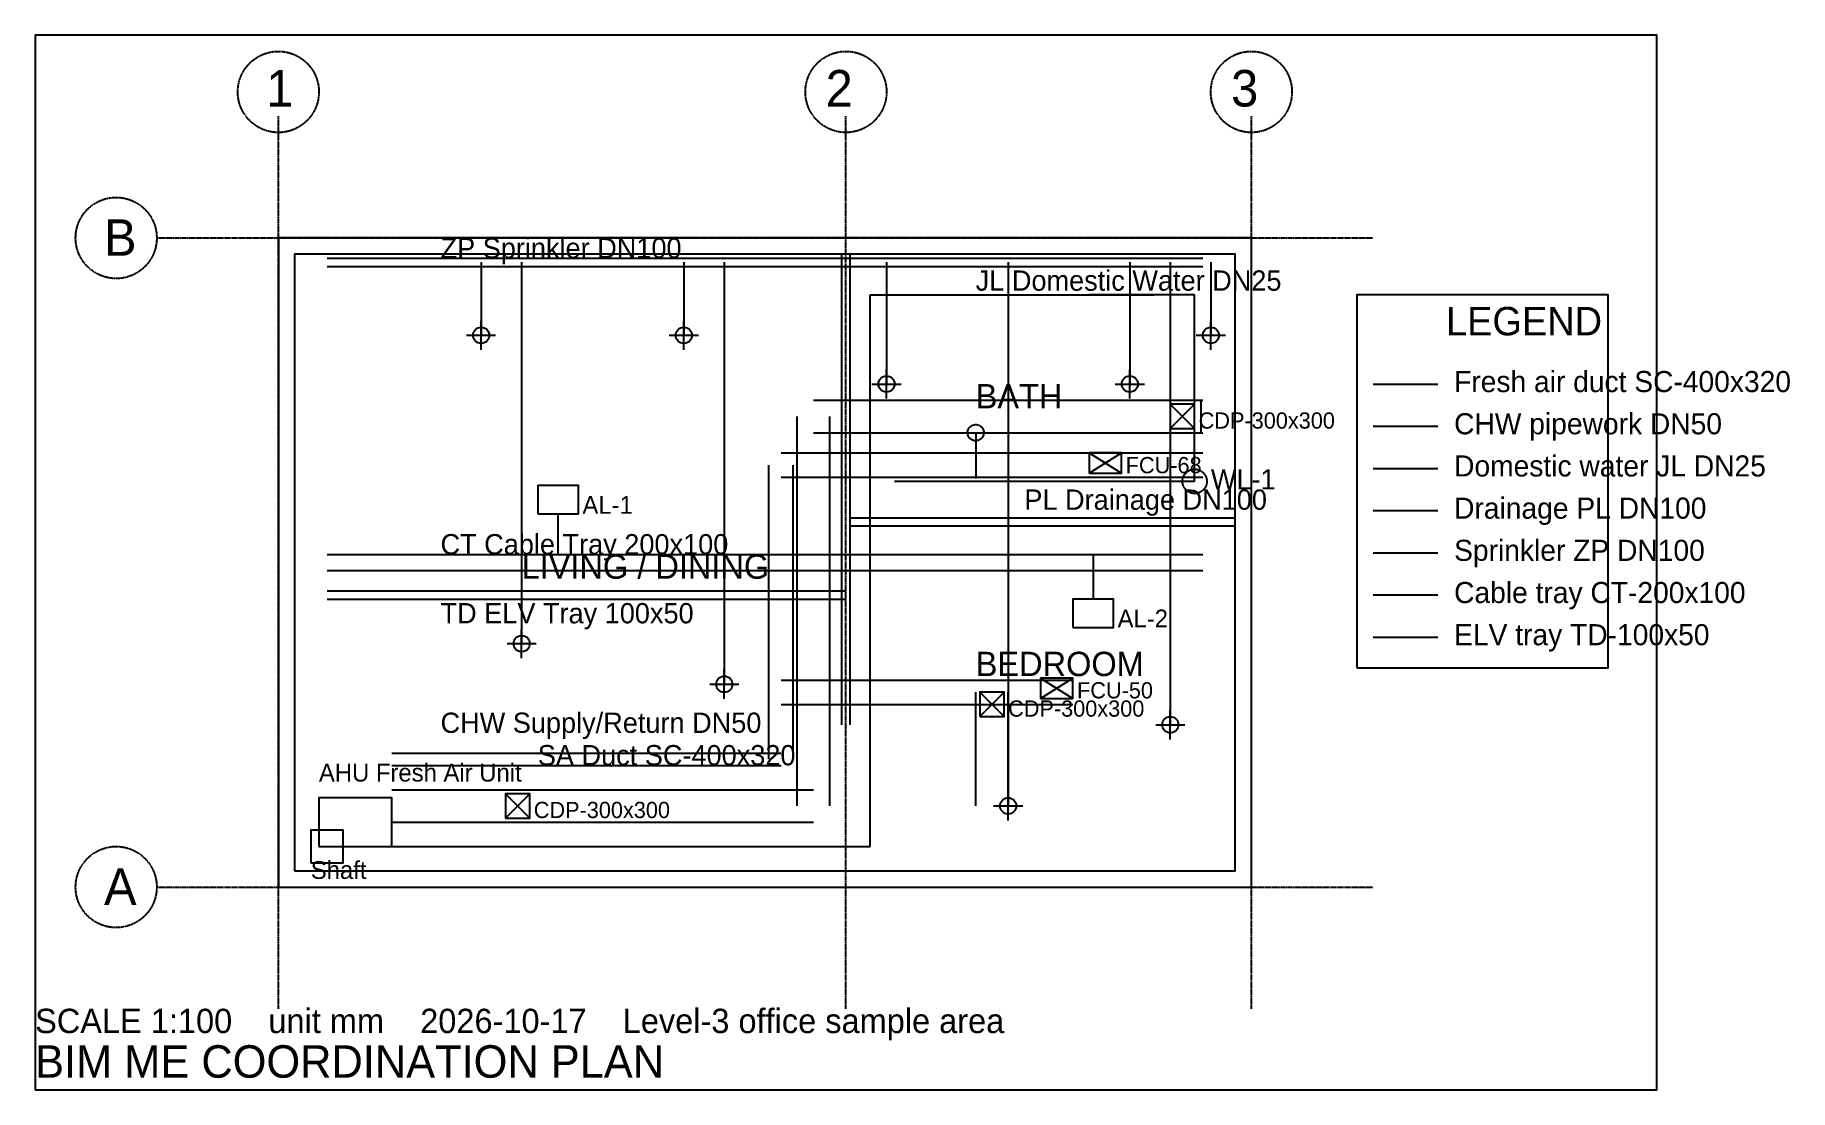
# Model space of a CAD drawing. Header units: metres. Extents: x -3000 to 18641, y -2500 to 10500.
import ezdxf

# ---------------------------------------------------------------- set-up
doc = ezdxf.new("R2010")
doc.units = ezdxf.units.M
doc.linetypes.add('CENTER', pattern=[5.08, 3.175, -0.635, 0.635, -0.635])
doc.linetypes.add('DASHED', pattern=[1.524, 1.27, -0.254])
for name, color, linetype in [('AXIS', 8, 'CENTER'), ('DIM-LBL', 7, 'CONTINUOUS'), ('EL-C', 30, 'CONTINUOUS'), ('EL-V', 6, 'DASHED'), ('EQUIP', 7, 'CONTINUOUS'), ('FP', 1, 'CONTINUOUS'), ('HVAC-AIR', 3, 'CONTINUOUS'), ('HVAC-W', 4, 'CONTINUOUS'), ('PL-D', 32, 'DASHED'), ('PL-W', 5, 'CONTINUOUS'), ('TITLE', 7, 'CONTINUOUS'), ('WALL', 8, 'CONTINUOUS')]:
    doc.layers.add(name, color=color, linetype=linetype)

msp = doc.modelspace()

# ---------------------------------------------------------------- linework, layer by layer
at = {"layer": 'AXIS'}
for p, q in [((0, -1500), (0, 9500)), ((7000, -1500), (7000, 9500)), ((12000, -1500), (12000, 9500)), ((-1500, 8000), (13500, 8000)), ((-1500, 0), (13500, 0))]:
    msp.add_line(p, q, dxfattribs=at)
for centre in [(0, 9800), (7000, 9800), (12000, 9800), (-2000, 8000), (-2000, 0)]:
    msp.add_circle(centre, 500, dxfattribs=at)
at = {"layer": 'EL-C'}
for p, q in [((3450, 4100), (3450, 4600)), ((600, 4100), (11400, 4100)), ((600, 3900), (11400, 3900)), ((10050, 4100), (10050, 3550)), ((13500, 3600), (14300, 3600))]:
    msp.add_line(p, q, dxfattribs=at)
at = {"layer": 'EL-V'}
for p, q in [((600, 3650), (7000, 3650)), ((600, 3550), (7000, 3550)), ((13500, 3080), (14300, 3080))]:
    msp.add_line(p, q, dxfattribs=at)
at = {"layer": 'EQUIP'}
for p, q in [((2500, 6620), (2500, 6980)), ((5000, 6620), (5000, 6980)), ((11500, 6620), (11500, 6980)), ((2320, 6800), (2680, 6800)), ((4820, 6800), (5180, 6800)), ((11320, 6800), (11680, 6800)), ((7500, 6020), (7500, 6380)), ((10500, 6020), (10500, 6380)), ((7320, 6200), (7680, 6200)), ((10320, 6200), (10680, 6200)), ((11000, 5650), (11300, 5950)), ((11000, 5950), (11300, 5650)), ((10000, 5100), (10400, 5350)), ((10000, 5350), (10400, 5100)), ((3000, 2820), (3000, 3180)), ((2820, 3000), (3180, 3000)), ((5500, 2320), (5500, 2680)), ((5320, 2500), (5680, 2500)), ((8650, 2100), (8950, 2400)), ((8650, 2400), (8950, 2100)), ((9400, 2325), (9800, 2575)), ((9400, 2575), (9800, 2325)), ((11000, 1820), (11000, 2180)), ((10820, 2000), (11180, 2000)), ((2800, 850), (3100, 1150)), ((2800, 1150), (3100, 850)), ((9000, 820), (9000, 1180)), ((8820, 1000), (9180, 1000))]:
    msp.add_line(p, q, dxfattribs=at)
for points in [[(11000, 5650), (11300, 5650), (11300, 5950), (11000, 5950)], [(10000, 5100), (10400, 5100), (10400, 5350), (10000, 5350)], [(3200, 4600), (3700, 4600), (3700, 4950), (3200, 4950)], [(9800, 3200), (10300, 3200), (10300, 3550), (9800, 3550)], [(8650, 2100), (8950, 2100), (8950, 2400), (8650, 2400)], [(9400, 2325), (9800, 2325), (9800, 2575), (9400, 2575)], [(2800, 850), (3100, 850), (3100, 1150), (2800, 1150)]]:
    msp.add_lwpolyline(points, close=True, dxfattribs=at)
for centre in [(2500, 6800), (5000, 6800), (11500, 6800), (7500, 6200), (10500, 6200), (3000, 3000), (5500, 2500), (11000, 2000), (9000, 1000)]:
    msp.add_circle(centre, 100, dxfattribs=at)
at = {"layer": 'FP'}
for p, q in [((600, 7750), (11400, 7750)), ((600, 7650), (11400, 7650)), ((2500, 7700), (2500, 6800)), ((3000, 7700), (3000, 3000)), ((5000, 7700), (5000, 6800)), ((5500, 7700), (5500, 2500)), ((7500, 7700), (7500, 6200)), ((9000, 7700), (9000, 1000)), ((10500, 7700), (10500, 6200)), ((11000, 7700), (11000, 2000)), ((11500, 7700), (11500, 6800)), ((13500, 4120), (14300, 4120))]:
    msp.add_line(p, q, dxfattribs=at)
at = {"layer": 'HVAC-AIR'}
for p, q in [((13500, 6200), (14300, 6200)), ((6600, 6000), (11400, 6000)), ((11380, 5600), (11380, 6000)), ((6400, 1000), (6400, 5800)), ((6800, 1000), (6800, 5800)), ((6600, 5600), (11400, 5600)), ((8600, 1000), (8600, 2400)), ((9000, 1000), (9000, 2400)), ((1400, 1200), (6600, 1200)), ((1400, 800), (6600, 800))]:
    msp.add_line(p, q, dxfattribs=at)
msp.add_lwpolyline([(500, 500), (1400, 500), (1400, 1100), (500, 1100)], close=True, dxfattribs=at)
at = {"layer": 'HVAC-W'}
for p, q in [((13500, 5680), (14300, 5680)), ((6050, 1575), (6050, 5200)), ((6200, 5350), (11400, 5350)), ((6350, 1575), (6350, 5200)), ((6200, 5050), (11400, 5050)), ((6050, 1575), (6050, 2400)), ((6200, 2550), (9800, 2550)), ((6350, 1575), (6350, 2400)), ((6200, 2250), (9800, 2250)), ((1400, 1650), (6200, 1650)), ((1400, 1500), (6200, 1500))]:
    msp.add_line(p, q, dxfattribs=at)
at = {"layer": 'PL-D'}
for p, q in [((11300, 7300), (10000, 7300)), ((11300, 5000), (11300, 7300)), ((8600, 5600), (8600, 5030)), ((11300, 5000), (7600, 5000)), ((13500, 4640), (14300, 4640))]:
    msp.add_line(p, q, dxfattribs=at)
for centre, radius in [((8600, 5600), 100), ((11300, 5000), 150)]:
    msp.add_circle(centre, radius, dxfattribs=at)
at = {"layer": 'PL-W'}
for p, q in [((7300, 500), (7300, 7300)), ((7300, 7300), (10800, 7300)), ((13500, 5160), (14300, 5160)), ((800, 500), (7300, 500))]:
    msp.add_line(p, q, dxfattribs=at)
msp.add_lwpolyline([(400, 300), (800, 300), (800, 700), (400, 700)], close=True, dxfattribs=at)
at = {"layer": 'TITLE'}
for points in [[(-3000, -2500), (17000, -2500), (17000, 10500), (-3000, 10500)], [(13300, 2700), (16400, 2700), (16400, 7300), (13300, 7300)]]:
    msp.add_lwpolyline(points, close=True, dxfattribs=at)
at = {"layer": 'WALL'}
for p, q in [((6950, 2000), (6950, 7800)), ((6950, 2000), (6950, 7800)), ((7050, 2000), (7050, 7800)), ((7050, 2000), (7050, 7800)), ((7050, 4550), (11800, 4550)), ((7050, 4550), (11800, 4550)), ((7050, 4450), (11800, 4450)), ((7050, 4450), (11800, 4450))]:
    msp.add_line(p, q, dxfattribs=at)
for points in [[(0, 0), (12000, 0), (12000, 8000), (0, 8000)], [(200, 200), (11800, 200), (11800, 7800), (200, 7800)]]:
    msp.add_lwpolyline(points, close=True, dxfattribs=at)

# ---------------------------------------------------------------- texts
at = {"layer": 'AXIS'}
for s, p in [('1', (-150, 9620)), ('2', (6750, 9620)), ('3', (11750, 9620)), ('B', (-2150, 7780)), ('A', (-2150, -220))]:
    msp.add_text(s, height=450, dxfattribs=at).set_placement(p)
at = {"layer": 'DIM-LBL'}
for s, height, p in [('Fresh air duct SC-400x320', 260, (14500, 6100)), ('CDP-300x300', 200, (11350, 5650)), ('CHW pipework DN50', 260, (14500, 5580)), ('Domestic water JL DN25', 260, (14500, 5060)), ('Drainage PL DN100', 260, (14500, 4540)), ('Sprinkler ZP DN100', 260, (14500, 4020)), ('Cable tray CT-200x100', 260, (14500, 3500)), ('ELV tray TD-100x50', 260, (14500, 2980)), ('CDP-300x300', 200, (9000, 2100)), ('CDP-300x300', 200, (3150, 850))]:
    msp.add_text(s, height=height, dxfattribs=at).set_placement(p)
at = {"layer": 'EL-C'}
for s, height, p in [('AL-1', 220, (3750, 4600)), ('CT Cable Tray 200x100', 250, (2000, 4100)), ('AL-2', 220, (10350, 3200))]:
    msp.add_text(s, height=height, dxfattribs=at).set_placement(p)
at = {"layer": 'EL-V'}
msp.add_text('TD ELV Tray 100x50', height=250, dxfattribs=at).set_placement((2000, 3250))
at = {"layer": 'FP'}
msp.add_text('ZP Sprinkler DN100', height=250, dxfattribs=at).set_placement((2000, 7750))
at = {"layer": 'HVAC-AIR'}
for s, height, p in [('SA Duct SC-400x320', 250, (3200, 1500)), ('AHU Fresh Air Unit', 220, (500, 1300))]:
    msp.add_text(s, height=height, dxfattribs=at).set_placement(p)
at = {"layer": 'HVAC-W'}
for s, height, p in [('FCU-68', 200, (10450, 5100)), ('FCU-50', 200, (9850, 2325)), ('CHW Supply/Return DN50', 250, (2000, 1900))]:
    msp.add_text(s, height=height, dxfattribs=at).set_placement(p)
at = {"layer": 'PL-D'}
for s, p in [('WL-1', (11500, 4900)), ('PL Drainage DN100', (9200, 4650))]:
    msp.add_text(s, height=250, dxfattribs=at).set_placement(p)
at = {"layer": 'PL-W'}
for s, height, p in [('JL Domestic Water DN25', 250, (8600, 7350)), ('Shaft', 220, (400, 100))]:
    msp.add_text(s, height=height, dxfattribs=at).set_placement(p)
at = {"layer": 'TITLE'}
for s, height, p in [('LEGEND', 350, (14400, 6800)), ('SCALE 1:100    unit mm    2026-10-17    Level-3 office sample area', 300, (-3000, -1800)), ('BIM ME COORDINATION PLAN', 400, (-3000, -2350))]:
    msp.add_text(s, height=height, dxfattribs=at).set_placement(p)
at = {"layer": 'WALL'}
for s, p in [('BATH', (8600, 5900)), ('LIVING / DINING', (3000, 3800)), ('BEDROOM', (8600, 2600))]:
    msp.add_text(s, height=300, dxfattribs=at).set_placement(p)

doc.saveas('drawing.dxf')
